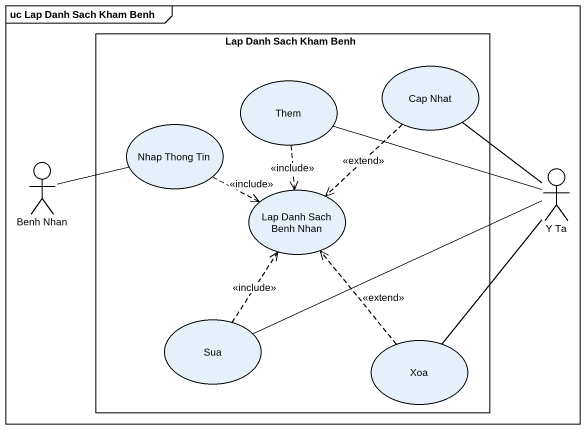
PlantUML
@startuml
mainframe uc Lap Danh Sach Kham Benh
rectangle "Lap Danh Sach Kham Benh" as Lap_Danh_Sach_Kham_Benh {
  usecase Them
  usecase "Cap Nhat" as Cap_Nhat
  usecase "Nhap Thong Tin" as Nhap_Thong_Tin
  usecase "Lap Danh Sach Benh Nhan" as Lap_Danh_Sach_Benh_Nhan
  usecase Sua
  usecase Xoa
}
actor "Benh Nhan" as Benh_Nhan
actor "Y Ta" as Y_Ta
Them ..> Lap_Danh_Sach_Benh_Nhan : <<include>>
Cap_Nhat ..> Lap_Danh_Sach_Benh_Nhan : <<extend>>
Nhap_Thong_Tin .right.> Lap_Danh_Sach_Benh_Nhan : <<include>>
Benh_Nhan -right- Nhap_Thong_Tin
Y_Ta -left- Them
Y_Ta -up- Cap_Nhat
Y_Ta -left- Sua
Y_Ta -- Xoa
Sua .up.> Lap_Danh_Sach_Benh_Nhan : <<include>>
Xoa .up.> Lap_Danh_Sach_Benh_Nhan : <<extend>>
@enduml
